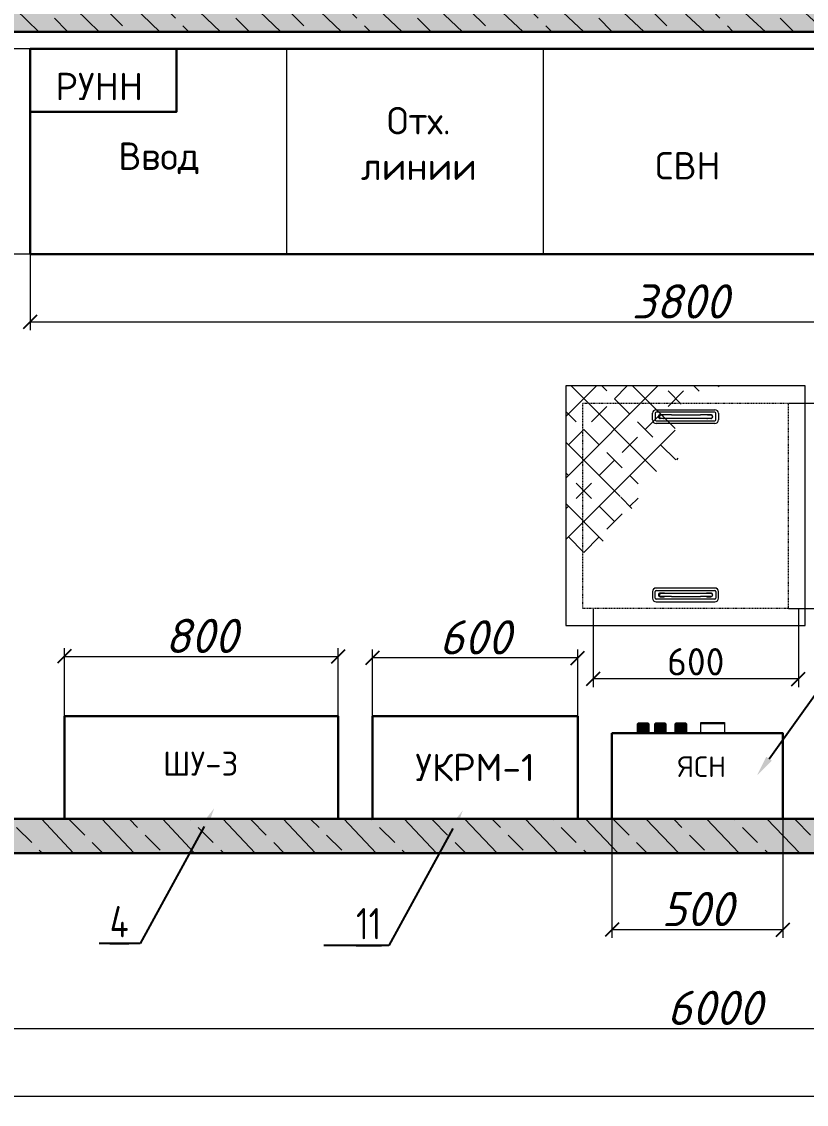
# Model space of a CAD drawing. Header units: millimetres. Extents: x 18305 to 53696, y 2146 to 15344.
# Drawn here: x 28818 to 31111, y 8866 to 12030 of the extents above; entities that cross this region are included whole.
import ezdxf
from ezdxf import colors
from ezdxf.entities.mleader import LeaderData, LeaderLine
from ezdxf.enums import TextEntityAlignment as Align
from ezdxf.math import Vec2, Vec3

# ---------------------------------------------------------------- set-up
doc = ezdxf.new("R2010")
doc.units = ezdxf.units.MM
doc.set_wipeout_variables(frame=1)
for name, pattern in [('A_HIDDEN1', [0.333334, 0.166667, -0.166667]), ('DASHDOT2', [0.5, 0.25, -0.125, 0, -0.125]), ('Сплошная', [0])]:
    doc.linetypes.add(name, pattern=pattern)
doc.layers.add('НОЛЬ', color=7, linetype='Continuous')
doc.layers.add('Основная', color=7, linetype='Continuous', lineweight=15)
doc.layers.add('Размеры', color=174, linetype='Continuous', lineweight=9)
doc.styles.get("Standard").update_dxf_attribs({"font": 'cs_gost2304a.shx'})
doc.styles.add('ГОСТ-100', font='isocpeur.ttf', dxfattribs={"height": 100})
doc.styles.add('ГОСТ-60', font='isocpeur.ttf', dxfattribs={"height": 60})
doc.styles.add('ГОСТ-70', font='isocpeur.ttf', dxfattribs={"height": 70})
doc.styles.add('ГОСТ-80', font='isocpeur.ttf', dxfattribs={"height": 80})
doc.styles.add('ИСО курсив', font='isocpeui.ttf')
doc.dimstyles.new('ГОСТ-80', dxfattribs={"dimtxt": 80, "dimasz": 40, "dimexe": 24, "dimexo": 1, "dimgap": 10, "dimtad": 1, "dimdec": 0, "dimtxsty": 'ГОСТ-80', "dimblk": 'OBLIQUE', "dimcen": 2.5, "dimclrd": 251, "dimclre": 251, "dimclrt": 251, "dimadec": 0, "dimazin": 0, "dimtfac": 1, "dimtdec": 0, "dimtmove": 0, "dimatfit": 3, "dimfxl": 250, "dimlwd": 9, "dimlwe": 9, "dimarcsym": 2})

# ---------------------------------------------------------------- blocks, each defined once
blk = doc.blocks.new('*U887')
at = {"lineweight": 18}
h = blk.add_hatch(dxfattribs=at)
h.set_pattern_fill('ANSI33', scale=500)
h.set_pattern_definition([(45, (-270421877.2363863, -182955272.1720382), (-88.38834764831844, 88.38834764831844), []), (45, (-270421788.8480388, -182955272.1720382), (-88.38834764831844, 88.38834764831844), [62.5, -31.25])])
h.paths.add_polyline_path([(0, 6000), (0, 0), (2500, 0), (2500, 6000)])
h.paths.add_polyline_path([(2400, 5900), (2400, 100), (100, 100), (100, 5900)], flags=16)
h = blk.add_hatch(dxfattribs=at)
h.set_pattern_fill('AR-CONC', scale=30)
h.set_pattern_definition([(49.99999999999999, (-270421877.2363863, -182955272.1720382), (215.178054780226, -18.82564049477853), [22.5, -247.5]), (355, (-270421877.2363863, -182955272.1720382), (-41.6254000839, 225.6576401100035), [18, -198]), (100.45144446, (-270421859.304882, -182955273.7408414), (173.5526540181336, 206.8319972905888), [19.12205759999996, -210.3426335999997]), (46.18420000000001, (-270421877.2363863, -182955212.1720382), (320.1723992014717, -49.65578423792296), [33.75, -371.25]), (96.63563549, (-270421850.5553628, -182955216.3100303), (280.3985837022685, 292.2355802323651), [28.6831026, -315.5141279999999]), (351.1841639899999, (-270421877.2363863, -182955212.1720382), (280.3985835164319, 292.2355800809971), [27, -297.0000003]), (21, (-270421847.2363863, -182955227.1720382), (179.0721156355385, -120.7856671996016), [22.5, -247.5]), (326.0000000000001, (-270421847.2363863, -182955227.1720382), (72.99459957647451, 217.5450135140559), [18, -198]), (71.45144474, (-270421832.3137101, -182955237.2375104), (252.0667130189913, 96.75934584190615), [19.122057, -210.3426336]), (37.50000000000001, (-270421877.2363863, -182955272.1720382), (3.647956595187201, 99.86815614939344), [0, -195.6, 0, -201, 0, -198.75]), (7.499999999999999, (-270421877.2363863, -182955272.1720382), (78.92086123264458, 118.3235135647081), [0, -114.6, 0, -191.1, 0, -75.75]), (327.5, (-270421944.1363863, -182955272.1720382), (160.1467308517227, -6.766461520313927), [0, -75, 0, -234, 0, -310.5]), (317.5, (-270421974.1363863, -182955272.1720382), (174.9558508027159, 30.03149469969532), [0, -97.5, 0, -155.4, 0, -220.5])])
h.paths.add_polyline_path([(1.13686837721616e-13, 6000), (0, 9.094947017729282e-13), (2500, -9.094947017729282e-13), (2500, 6000)])
h.paths.add_polyline_path([(2400, 5900), (2400, 100), (100, 100), (100, 5900)], flags=16)
at = {"color": 7, "lineweight": 30}
for points in [[(0, 6000), (2500, 6000), (2500, 0), (0, 0)], [(100, 5900), (2400, 5900), (2400, 100), (100, 100)]]:
    blk.add_lwpolyline(points, close=True, dxfattribs=at)
blk = doc.blocks.new('_OBLIQUE')
at = {"color": 0, "linetype": 'ByBlock'}
blk.add_line((-0.5, -0.5), (0.5, 0.5), dxfattribs=at)
blk = doc.blocks.new('*D2002')
at = {"color": 251, "linetype": 'Сплошная', "lineweight": 9, "transparency": 16777216}
for p, q in [((27842.78248774013, 9599.031825515092), (27842.78248774013, 9063.774502863813)), ((33842.78248774013, 9599.031825515092), (33842.78248774013, 9063.774502863813))]:
    blk.add_line(p, q, dxfattribs=at)
at = {"color": 251, "linetype": 'Continuous', "lineweight": 9, "transparency": 16777216}
blk.add_line((27842.78248774013, 9087.774502863813), (33842.78248774013, 9087.774502863813), dxfattribs=at)
at = {"layer": 'Defpoints', "color": 0, "transparency": 16777216}
for p in [(27842.78248774013, 9600.031825515092), (33842.78248774013, 9600.031825515092), (33842.78248774013, 9087.774502863813)]:
    blk.add_point(p, dxfattribs=at)
at = {"color": 251, "lineweight": 9, "transparency": 16777216, "xscale": 40, "yscale": 40, "zscale": 40, "rotation": 180}
blk.add_blockref('_OBLIQUE', (27842.78248774013, 9087.774502863813), dxfattribs=at)
at = {"color": 251, "lineweight": 9, "transparency": 16777216, "xscale": 40, "yscale": 40, "zscale": 40}
blk.add_blockref('_OBLIQUE', (33842.78248774013, 9087.774502863813), dxfattribs=at)
at = {"color": 7, "lineweight": 40, "transparency": 16777216, "insert": (30842.78248774013, 9147.774502863813), "char_height": 100, "attachment_point": 5, "style": 'ИСО курсив'}
blk.add_mtext('6000', dxfattribs=at)
blk = doc.blocks.new('A$C196e052b')
at = {"color": 252, "lineweight": 18}
blk.add_wipeout([(-400.0000000029106, 799.9999999999998), (-400.0000000029104, 99.99999999999966), (300.0000000000002, 99.99999999999976), (299.9999999999999, 799.9999999999999)], dxfattribs=at)
at = {"lineweight": 13, "ltscale": 2, "transparency": 33554687}
h = blk.add_hatch(dxfattribs=at)
h.set_pattern_fill('ANSI33', color=252, scale=20, angle=90)
h.set_pattern_definition([(135, (-1071955.989897668, -699230.8765057246), (-89.80256121069155, -89.80256121069154), []), (135, (-1071955.989897668, -699141.0739057581), (-89.80256121069155, -89.80256121069154), [63.50000000000002, -31.75000000000001])])
edge = h.paths.add_edge_path()
edge.add_spline(control_points=[(-400, 328.6136316210032), (-381.4811837077141, 222.0423559178598), (-86.93459724960849, 561.0194829106331), (-261.5274742245674, 461.8881329782307), (-250.1235035657883, 471.7240742268041), (-7.720676155295223, 641.090294778347), (-68.65601353859529, 558.5043798824772)], knot_values=[0, 0, 0, 0, 147.1957490608899, 240.430400332696, 284.5336143072386, 347.4544513214497, 347.4544513214497, 347.4544513214497, 347.4544513214497], degree=3, periodic=0)
edge.add_spline(control_points=[(-68.65601353859529, 558.5043798824772), (-83.88816663110629, 692.3374128341675), (-113.837870657444, 780.9436060786247), (63.87716839229688, 800)], knot_values=[347.4544513214497, 347.4544513214497, 347.4544513214497, 347.4544513214497, 519.254660040759, 519.254660040759, 519.254660040759, 519.254660040759], degree=3, periodic=0)
edge.add_line((63.87716839229688, 800), (-400, 800))
edge.add_line((-400, 800), (-400, 328.6136316210032))
h = blk.add_hatch(dxfattribs=at)
h.set_pattern_fill('ANSI33', color=252, scale=20, angle=180)
h.set_pattern_definition([(225, (-1071955.989897668, -699230.8765057246), (89.80256121069154, -89.80256121069155), []), (225, (-1072045.792497635, -699230.8765057246), (89.80256121069154, -89.80256121069155), [63.50000000000002, -31.75000000000001])])
edge = h.paths.add_edge_path()
edge.add_spline(control_points=[(-400, 328.6136316210032), (-381.4811837077141, 222.0423559178598), (-86.93459724960849, 561.0194829106331), (-261.5274742245674, 461.8881329782307), (-250.1235035657883, 471.7240742268041), (-7.720676155295223, 641.090294778347), (-68.65601353859529, 558.5043798824772)], knot_values=[0, 0, 0, 0, 147.1957490608899, 240.430400332696, 284.5336143072386, 347.4544513214497, 347.4544513214497, 347.4544513214497, 347.4544513214497], degree=3, periodic=0)
edge.add_spline(control_points=[(-68.65601353859529, 558.5043798824772), (-83.88816663110629, 692.3374128341675), (-113.837870657444, 780.9436060786247), (63.87716839229688, 800)], knot_values=[347.4544513214497, 347.4544513214497, 347.4544513214497, 347.4544513214497, 519.254660040759, 519.254660040759, 519.254660040759, 519.254660040759], degree=3, periodic=0)
edge.add_line((63.87716839229688, 800), (-400, 800))
edge.add_line((-400, 800), (-400, 328.6136316210032))
at = {"color": 252, "lineweight": 5, "ltscale": 2, "transparency": 33554687}
for p, q in [((-135.8519999996061, 730.4976490735426), (35.85199999657925, 730.4976490735426)), ((-146.2323484137887, 700.8133006691351), (-146.2323484137887, 720.1173006891622)), ((-138.8999999776715, 720.1173006891622), (-138.8999999776715, 700.8133006691351)), ((35.85199999657925, 723.1653006672277), (-135.8519999996061, 723.1653006672277)), ((-135.8519999996061, 697.7653006910696), (35.85199999657925, 697.7653006910696)), ((-123.9000295415753, 715.9652711152448), (-113.9000295415753, 715.9652711152448)), ((-113.9000295415753, 704.9652711152448), (-123.9000295415753, 704.9652711152448)), ((-91.10002952965442, 715.4652711152448), (-121.1000295296544, 715.4652711152448)), ((-121.1000295296544, 705.4652711152448), (-91.10002952965442, 705.4652711152448)), ((-91.10002952965442, 715.4652711152448), (-6.100029529654421, 715.4652711152448)), ((-91.10002952965442, 705.4652711152448), (-6.100029529654421, 705.4652711152448)), ((23.89997047034558, 715.4652711152448), (-6.100029529654421, 715.4652711152448)), ((-6.100029529654421, 705.4652711152448), (23.89997047034558, 705.4652711152448)), ((13.89997047034558, 715.9652711152448), (23.89997047034558, 715.9652711152448)), ((23.89997047034558, 704.9652711152448), (13.89997047034558, 704.9652711152448)), ((38.90000000444707, 700.8133006691351), (38.90000000444707, 720.1173006891622)), ((46.23234844056424, 720.1173006891622), (46.23234844056424, 700.8133006691351)), ((35.85199999657925, 690.4329522847547), (-135.8519999996061, 690.4329522847547)), ((-146.2323484137887, 199.1866992711439), (-146.2323484137887, 179.8826992511167)), ((-138.8999999776715, 179.8826992511167), (-138.8999999776715, 199.1866992711439)), ((35.85199999657925, 209.5670477151289), (-135.8519999996061, 209.5670477151289)), ((-135.8519999996061, 202.2346992492094), (35.85199999657925, 202.2346992492094)), ((-113.9000295415753, 195.0347288250341), (-123.9000295415753, 195.0347288250341)), ((-121.1000295296544, 194.5347288250341), (-91.10002952965442, 194.5347288250341)), ((-91.10002952965442, 194.5347288250341), (-6.100029529654421, 194.5347288250341)), ((-6.100029529654421, 194.5347288250341), (23.89997047034558, 194.5347288250341)), ((23.89997047034558, 195.0347288250341), (13.89997047034558, 195.0347288250341)), ((38.90000000444707, 199.1866992711439), (38.90000000444707, 179.8826992511167)), ((46.23234844056424, 179.8826992511167), (46.23234844056424, 199.1866992711439)), ((35.85199999657925, 176.8346992730512), (-135.8519999996061, 176.8346992730512)), ((-135.8519999996061, 169.5023508667364), (35.85199999657925, 169.5023508667364)), ((-123.9000295415753, 184.0347288250341), (-113.9000295415753, 184.0347288250341)), ((-91.10002952965442, 184.5347288250341), (-121.1000295296544, 184.5347288250341)), ((-91.10002952965442, 184.5347288250341), (-6.100029529654421, 184.5347288250341)), ((23.89997047034558, 184.5347288250341), (-6.100029529654421, 184.5347288250341)), ((13.89997047034558, 184.0347288250341), (23.89997047034558, 184.0347288250341))]:
    blk.add_line(p, q, dxfattribs=at)
at = {"color": 252, "lineweight": 18}
blk.add_lwpolyline([(300, 800), (-400, 800), (-400, 100), (300, 100)], close=True, dxfattribs=at)
at = {"color": 252, "linetype": 'A_HIDDEN1', "lineweight": 20, "ltscale": 10}
blk.add_lwpolyline([(-350, 750), (250, 750), (250, 150), (-350, 150)], close=True, dxfattribs=at)
at = {"color": 252, "lineweight": 5, "ltscale": 2, "transparency": 33554687}
for centre, radius, start, end in [((-135.8519999996061, 720.1173006891622), 10.38034841870831, 90, 180), ((35.85199999657925, 720.1173006891622), 10.38034841872286, 0, 90), ((-135.8519999996061, 700.8133006691351), 10.38034841872286, 180, 270), ((-135.8519999996061, 720.1173006891622), 3.048000000009781, 90, 180), ((-135.8519999996061, 700.8133006691351), 3.047999999995229, 180, 270), ((-123.9000295415753, 710.4652711152448), 5.500000000000002, 90, 270), ((-121.1000295296544, 710.4652711152448), 5.000000000000002, 90, 270), ((-113.9000295415753, 710.4652711152448), 5.50000000000187, 65.38002367758496, 90), ((-113.9000295415753, 710.4652711152448), 5.500000000000002, 270, 294.619976322415), ((13.89997047034558, 710.4652711152448), 5.500000000000002, 90, 114.619976322415), ((13.89997047034558, 710.4652711152448), 5.50000000000187, 245.380023677585, 270), ((23.89997047034558, 710.4652711152448), 5.500000000000002, 270, 90), ((23.89997047034558, 710.4652711152448), 5.000000000000002, 270, 90), ((35.85199999657925, 720.1173006891622), 3.047999999995229, 0, 90), ((35.85199999657925, 700.8133006691351), 3.048000000009781, 270, 0), ((35.85199999657925, 700.8133006691351), 10.38034841870831, 270, 0), ((-135.8519999996061, 199.1866992711439), 10.38034841872286, 90, 180), ((-135.8519999996061, 199.1866992711439), 3.047999999995229, 90, 180), ((-123.9000295415753, 189.5347288250341), 5.500000000000002, 90, 270), ((-121.1000295296544, 189.5347288250341), 5.000000000000002, 90, 270), ((-113.9000295415753, 189.5347288250341), 5.500000000000002, 65.38002367758496, 90), ((13.89997047034558, 189.5347288250341), 5.50000000000187, 90, 114.619976322415), ((23.89997047034558, 189.5347288250341), 5.500000000000002, 270, 90), ((23.89997047034558, 189.5347288250341), 5.000000000000002, 270, 90), ((35.85199999657925, 199.1866992711439), 10.38034841870831, 0, 90), ((35.85199999657925, 199.1866992711439), 3.048000000009781, 0, 90), ((-135.8519999996061, 179.8826992511167), 10.38034841870831, 180, 270), ((-135.8519999996061, 179.8826992511167), 3.048000000009781, 180, 270), ((-113.9000295415753, 189.5347288250341), 5.50000000000187, 270, 294.619976322415), ((13.89997047034558, 189.5347288250341), 5.500000000000002, 245.380023677585, 270), ((35.85199999657925, 179.8826992511167), 3.047999999995229, 270, 0), ((35.85199999657925, 179.8826992511167), 10.38034841872286, 270, 0)]:
    blk.add_arc(centre, radius, start, end, dxfattribs=at)
blk = doc.blocks.new('к4у4е54е')
at = {"color": 7, "lineweight": 40}
blk.add_blockref('A$C196e052b', (3440.590660401736, 750.3810383882083), dxfattribs=at)
blk = doc.blocks.new('*D2003')
at = {"color": 251, "linetype": 'Сплошная', "lineweight": 9, "transparency": 16777216}
for p, q in [((31058.86582329024, 10914.98564963372), (31348.69606078392, 10914.98564963372)), ((31058.86582329024, 10314.98564963372), (31348.69606078392, 10314.98564963372))]:
    blk.add_line(p, q, dxfattribs=at)
at = {"color": 251, "linetype": 'Continuous', "lineweight": 9, "transparency": 16777216}
blk.add_line((31324.69606078392, 10914.98564963372), (31324.69606078392, 10314.98564963372), dxfattribs=at)
at = {"layer": 'Defpoints', "color": 0, "transparency": 16777216}
for p in [(31057.86582329024, 10914.98564963372), (31057.86582329024, 10314.98564963372), (31324.69606078392, 10314.98564963372)]:
    blk.add_point(p, dxfattribs=at)
at = {"color": 251, "lineweight": 9, "transparency": 16777216, "xscale": 40, "yscale": 40, "zscale": 40}
for p, rotation in [((31324.69606078392, 10914.98564963372), 90), ((31324.69606078392, 10314.98564963372), 270)]:
    blk.add_blockref('_OBLIQUE', p, dxfattribs=dict(at, rotation=rotation))
at = {"color": 251, "lineweight": 40, "transparency": 16777216, "insert": (31274.69606078391, 10614.98564963371), "char_height": 80, "attachment_point": 5, "rotation": 90, "style": 'ГОСТ-80'}
blk.add_mtext('600', dxfattribs=at)
blk = doc.blocks.new('*D1935')
at = {"color": 251, "linetype": 'Сплошная', "lineweight": 9, "transparency": 16777216}
for p, q in [((30487.86582329023, 10313.98564963372), (30487.86582329023, 10085.03711543386)), ((31087.86582329023, 10313.98564963372), (31087.86582329023, 10085.03711543386))]:
    blk.add_line(p, q, dxfattribs=at)
at = {"color": 251, "linetype": 'Continuous', "lineweight": 9, "transparency": 16777216}
blk.add_line((31087.86582329023, 10109.03711543386), (30487.86582329023, 10109.03711543386), dxfattribs=at)
at = {"layer": 'Defpoints', "color": 0, "transparency": 16777216}
for p in [(30487.86582329023, 10314.98564963372), (31087.86582329023, 10314.98564963372), (30487.86582329023, 10109.03711543386)]:
    blk.add_point(p, dxfattribs=at)
at = {"color": 251, "lineweight": 9, "transparency": 16777216, "xscale": 40, "yscale": 40, "zscale": 40, "rotation": 180}
blk.add_blockref('_OBLIQUE', (30487.86582329023, 10109.03711543386), dxfattribs=at)
at = {"color": 251, "lineweight": 9, "transparency": 16777216, "xscale": 40, "yscale": 40, "zscale": 40}
blk.add_blockref('_OBLIQUE', (31087.86582329023, 10109.03711543386), dxfattribs=at)
at = {"color": 251, "lineweight": 40, "transparency": 16777216, "insert": (30787.86582329023, 10159.03711543386), "char_height": 80, "attachment_point": 5, "style": 'ГОСТ-80'}
blk.add_mtext('600', dxfattribs=at)
blk = doc.blocks.new('*D1950')
at = {"color": 251, "linetype": 'Сплошная', "lineweight": 9, "transparency": 16777216}
for p, q in [((28841.78248774015, 11950.0318255151), (28426.8365800374, 11950.03182551509)), ((28841.78248774015, 11350.0318255151), (28426.8365800374, 11350.03182551509))]:
    blk.add_line(p, q, dxfattribs=at)
at = {"color": 251, "linetype": 'Continuous', "lineweight": 9, "transparency": 16777216}
blk.add_line((28450.8365800374, 11950.03182551509), (28450.8365800374, 11350.03182551509), dxfattribs=at)
at = {"layer": 'Defpoints', "color": 0, "transparency": 16777216}
for p in [(28842.78248774015, 11950.0318255151), (28450.8365800374, 11350.03182551509), (28842.78248774015, 11350.0318255151)]:
    blk.add_point(p, dxfattribs=at)
at = {"color": 251, "lineweight": 9, "transparency": 16777216, "xscale": 40, "yscale": 40, "zscale": 40}
for p, rotation in [((28450.8365800374, 11950.03182551509), 90), ((28450.8365800374, 11350.03182551509), 270)]:
    blk.add_blockref('_OBLIQUE', p, dxfattribs=dict(at, rotation=rotation))
at = {"color": 7, "lineweight": 40, "transparency": 16777216, "insert": (28390.8365800374, 11650.03182551509), "char_height": 100, "attachment_point": 5, "rotation": 90, "style": 'ИСО курсив'}
blk.add_mtext('600', dxfattribs=at)
blk = doc.blocks.new('*D1951')
at = {"color": 251, "linetype": 'Сплошная', "lineweight": 9, "transparency": 16777216}
for p, q in [((28842.49299421262, 11349.03182551509), (28842.49299421262, 11128.01716401314)), ((32642.78248774013, 11349.03182551509), (32642.78248774013, 11128.01716401314))]:
    blk.add_line(p, q, dxfattribs=at)
at = {"color": 251, "linetype": 'Continuous', "lineweight": 9, "transparency": 16777216}
blk.add_line((28842.49299421262, 11152.01716401314), (32642.78248774013, 11152.01716401314), dxfattribs=at)
at = {"layer": 'Defpoints', "color": 0, "transparency": 16777216}
for p in [(28842.49299421262, 11350.03182551509), (32642.78248774013, 11350.03182551509), (32642.78248774013, 11152.01716401314)]:
    blk.add_point(p, dxfattribs=at)
at = {"color": 251, "lineweight": 9, "transparency": 16777216, "xscale": 40, "yscale": 40, "zscale": 40, "rotation": 180}
blk.add_blockref('_OBLIQUE', (28842.49299421262, 11152.01716401314), dxfattribs=at)
at = {"color": 251, "lineweight": 9, "transparency": 16777216, "xscale": 40, "yscale": 40, "zscale": 40}
blk.add_blockref('_OBLIQUE', (32642.78248774013, 11152.01716401314), dxfattribs=at)
at = {"color": 7, "lineweight": 40, "transparency": 16777216, "insert": (30742.63774097637, 11212.01716401314), "char_height": 100, "attachment_point": 5, "style": 'ИСО курсив'}
blk.add_mtext('3800', dxfattribs=at)
blk = doc.blocks.new('*D1957')
at = {"color": 251, "linetype": 'Сплошная', "lineweight": 9, "transparency": 16777216}
for p, q in [((28942.78248774014, 10001.03182551509), (28942.78248774014, 10198.66794111393)), ((29742.78248774014, 10001.03182551509), (29742.78248774014, 10198.66794111393))]:
    blk.add_line(p, q, dxfattribs=at)
at = {"color": 251, "linetype": 'Continuous', "lineweight": 9, "transparency": 16777216}
blk.add_line((28942.78248774014, 10174.66794111393), (29742.78248774014, 10174.66794111393), dxfattribs=at)
at = {"layer": 'Defpoints', "color": 0, "transparency": 16777216}
for p in [(29742.78248774014, 10174.66794111393), (28942.78248774014, 10000.03182551509), (29742.78248774014, 10000.03182551509)]:
    blk.add_point(p, dxfattribs=at)
at = {"color": 251, "lineweight": 9, "transparency": 16777216, "xscale": 40, "yscale": 40, "zscale": 40, "rotation": 180}
blk.add_blockref('_OBLIQUE', (28942.78248774014, 10174.66794111393), dxfattribs=at)
at = {"color": 251, "lineweight": 9, "transparency": 16777216, "xscale": 40, "yscale": 40, "zscale": 40}
blk.add_blockref('_OBLIQUE', (29742.78248774014, 10174.66794111393), dxfattribs=at)
at = {"color": 7, "lineweight": 40, "transparency": 16777216, "insert": (29342.78248774014, 10234.66794111393), "char_height": 100, "attachment_point": 5, "style": 'ИСО курсив'}
blk.add_mtext('800', dxfattribs=at)
blk = doc.blocks.new('*D1958')
at = {"color": 251, "linetype": 'Сплошная', "lineweight": 9, "transparency": 16777216}
for p, q in [((29842.78248774014, 10001.03182551509), (29842.78248774014, 10194.4635781126)), ((30442.78248774014, 10001.03182551509), (30442.78248774014, 10194.4635781126))]:
    blk.add_line(p, q, dxfattribs=at)
at = {"color": 251, "linetype": 'Continuous', "lineweight": 9, "transparency": 16777216}
blk.add_line((30442.78248774014, 10170.4635781126), (29842.78248774014, 10170.4635781126), dxfattribs=at)
at = {"layer": 'Defpoints', "color": 0, "transparency": 16777216}
for p in [(29842.78248774014, 10170.4635781126), (29842.78248774014, 10000.03182551509), (30442.78248774014, 10000.03182551509)]:
    blk.add_point(p, dxfattribs=at)
at = {"color": 251, "lineweight": 9, "transparency": 16777216, "xscale": 40, "yscale": 40, "zscale": 40, "rotation": 180}
blk.add_blockref('_OBLIQUE', (29842.78248774014, 10170.4635781126), dxfattribs=at)
at = {"color": 251, "lineweight": 9, "transparency": 16777216, "xscale": 40, "yscale": 40, "zscale": 40}
blk.add_blockref('_OBLIQUE', (30442.78248774014, 10170.4635781126), dxfattribs=at)
at = {"color": 7, "lineweight": 40, "transparency": 16777216, "insert": (30142.78248774014, 10230.4635781126), "char_height": 100, "attachment_point": 5, "style": 'ИСО курсив'}
blk.add_mtext('600', dxfattribs=at)
blk = doc.blocks.new('*D1959')
at = {"color": 251, "linetype": 'Сплошная', "lineweight": 9, "transparency": 16777216}
for p, q in [((30542.78248774014, 9699.031825515092), (30542.78248774014, 9352.595736600517)), ((31042.78248774014, 9699.031825515092), (31042.78248774014, 9352.595736600517))]:
    blk.add_line(p, q, dxfattribs=at)
at = {"color": 251, "linetype": 'Continuous', "lineweight": 9, "transparency": 16777216}
blk.add_line((30542.78248774014, 9376.595736600517), (31042.78248774014, 9376.595736600517), dxfattribs=at)
at = {"layer": 'Defpoints', "color": 0, "transparency": 16777216}
for p in [(30542.78248774014, 9700.031825515092), (31042.78248774014, 9700.031825515092), (31042.78248774014, 9376.595736600517)]:
    blk.add_point(p, dxfattribs=at)
at = {"color": 251, "lineweight": 9, "transparency": 16777216, "xscale": 40, "yscale": 40, "zscale": 40, "rotation": 180}
blk.add_blockref('_OBLIQUE', (30542.78248774014, 9376.595736600517), dxfattribs=at)
at = {"color": 251, "lineweight": 9, "transparency": 16777216, "xscale": 40, "yscale": 40, "zscale": 40}
blk.add_blockref('_OBLIQUE', (31042.78248774014, 9376.595736600517), dxfattribs=at)
at = {"color": 7, "lineweight": 40, "transparency": 16777216, "insert": (30792.78248774014, 9436.595736600517), "char_height": 100, "attachment_point": 5, "style": 'ИСО курсив'}
blk.add_mtext('500', dxfattribs=at)
blk = doc.blocks.new('*D1973')
at = {"color": 251, "linetype": 'Сплошная', "lineweight": 9, "transparency": 16777216}
for p, q in [((27842.78248774018, 9599.031825515092), (27842.78248774018, 8865.858621880237)), ((37892.78248774016, 9599.031825514336), (37892.78248774016, 8865.858621880237))]:
    blk.add_line(p, q, dxfattribs=at)
at = {"color": 251, "linetype": 'Continuous', "lineweight": 9, "transparency": 16777216}
blk.add_line((27842.78248774018, 8889.858621880237), (37892.78248774016, 8889.858621880237), dxfattribs=at)
at = {"layer": 'Defpoints', "color": 0, "transparency": 16777216}
for p in [(27842.78248774018, 9600.031825515092), (37892.78248774016, 9600.031825514336), (37892.78248774016, 8889.858621880237)]:
    blk.add_point(p, dxfattribs=at)
at = {"color": 251, "lineweight": 9, "transparency": 16777216, "xscale": 40, "yscale": 40, "zscale": 40, "rotation": 180}
blk.add_blockref('_OBLIQUE', (27842.78248774018, 8889.858621880237), dxfattribs=at)
at = {"color": 251, "lineweight": 9, "transparency": 16777216, "xscale": 40, "yscale": 40, "zscale": 40}
blk.add_blockref('_OBLIQUE', (37892.78248774016, 8889.858621880237), dxfattribs=at)
at = {"color": 7, "lineweight": 40, "transparency": 16777216, "insert": (32867.78248774017, 8949.858621880237), "char_height": 100, "attachment_point": 5, "style": 'ИСО курсив'}
blk.add_mtext('10050', dxfattribs=at)

msp = doc.modelspace()

# ---------------------------------------------------------------- linework, layer by layer
at = {"color": 5, "linetype": 'ByBlock', "lineweight": 15, "ltscale": 10}
for points in [[(28842.78248774014, 11350.03182551509), (28842.78248774014, 11950.03182551509)], [(29592.78248774014, 11350.03182551509), (29592.78248774014, 11950.03182551509)], [(30342.78248774014, 11350.03182551509), (30342.78248774014, 11950.03182551509)]]:
    msp.add_lwpolyline(points, dxfattribs=at)
at = {"color": 5, "lineweight": 30}
for points in [[(32642.78248774013, 11350.03182551509), (32642.78248774013, 11950.03182551509), (28842.78248774014, 11950.03182551509), (28842.78248774014, 11350.03182551509)], [(28942.78248774014, 10000.03182551509), (29742.78248774014, 10000.03182551509), (29742.78248774014, 9700.031825515092), (28942.78248774014, 9700.031825515092)]]:
    msp.add_lwpolyline(points, close=True, dxfattribs=at)
for points in [[(29270.64914368591, 11950.03182551509), (29270.64914368591, 11766.39270120335), (28845.99579578717, 11766.39270120335)], [(29270.64914368591, 11950.03182551509), (29270.64914368591, 11766.39270120335), (28845.99579578717, 11766.39270120335)], [(29270.64914368591, 11950.03182551509), (29270.64914368591, 11766.39270120335), (28845.99579578717, 11766.39270120335)], [(30442.78248774014, 10000.03182551509), (30442.78248774014, 9700.031825515092), (29842.78248774014, 9700.031825515092), (29842.78248774014, 10000.03182551509), (30442.78248774014, 10000.03182551509)]]:
    msp.add_lwpolyline(points, dxfattribs=at)
at = {"color": 5, "linetype": 'Continuous', "lineweight": 30}
msp.add_lwpolyline([(30542.78248774014, 9950.031825515092), (31042.78248774014, 9950.031825515092), (31042.78248774014, 9700.031825515092), (30542.78248774014, 9700.031825515092)], close=True, dxfattribs=at)
at = {"layer": 'НОЛЬ', "color": 44, "linetype": 'DASHDOT2', "lineweight": 20, "ltscale": 30}
msp.add_line((38453.78987930003, 9600.031825515092), (27205.2966047712, 9600.031825515092), dxfattribs=at)
at = {"layer": 'Основная', "color": 5, "linetype": 'ByBlock', "lineweight": 0, "ltscale": 10}
for p, q in [((30619.80280959045, 9980.031825515092), (30616.80280959045, 9977.031825515092)), ((30616.80280959045, 9977.031825515092), (30616.80280959045, 9954.031825515092)), ((30651.80280959045, 9977.031825515092), (30616.80280959045, 9977.031825515092)), ((30618.00280959157, 9954.031825515092), (30618.00280959157, 9977.031825515092)), ((30619.20280959082, 9954.031825515092), (30619.20280959082, 9977.031825515092)), ((30648.80280959045, 9980.031825515092), (30619.80280959045, 9980.031825515092)), ((30620.40280959101, 9954.031825515092), (30620.40280959101, 9977.031825515092)), ((30621.6028095912, 9954.031825515092), (30621.6028095912, 9977.031825515092)), ((30622.80280959045, 9954.031825515092), (30622.80280959045, 9977.031825515092)), ((30624.00280959157, 9954.031825515092), (30624.00280959157, 9977.031825515092)), ((30625.20280959082, 9954.031825515092), (30625.20280959082, 9977.031825515092)), ((30626.40280959101, 9954.031825515092), (30626.40280959101, 9977.031825515092)), ((30627.6028095912, 9954.031825515092), (30627.6028095912, 9977.031825515092)), ((30628.80280959138, 9954.031825515092), (30628.80280959138, 9977.031825515092)), ((30630.00280959157, 9954.031825515092), (30630.00280959157, 9977.031825515092)), ((30631.20280959082, 9954.031825515092), (30631.20280959082, 9977.031825515092)), ((30632.40280959101, 9954.031825515092), (30632.40280959101, 9977.031825515092)), ((30633.6028095912, 9954.031825515092), (30633.6028095912, 9977.031825515092)), ((30634.80280959138, 9954.031825515092), (30634.80280959138, 9977.031825515092)), ((30636.00280959157, 9954.031825515092), (30636.00280959157, 9977.031825515092)), ((30637.20280959082, 9954.031825515092), (30637.20280959082, 9977.031825515092)), ((30638.40280959194, 9954.031825515092), (30638.40280959194, 9977.031825515092)), ((30639.6028095912, 9954.031825515092), (30639.6028095912, 9977.031825515092)), ((30640.80280959138, 9954.031825515092), (30640.80280959138, 9977.031825515092)), ((30642.00280959157, 9954.031825515092), (30642.00280959157, 9977.031825515092)), ((30643.20280959082, 9954.031825515092), (30643.20280959082, 9977.031825515092)), ((30644.40280959194, 9954.031825515092), (30644.40280959194, 9977.031825515092)), ((30645.6028095912, 9954.031825515092), (30645.6028095912, 9977.031825515092)), ((30646.80280959138, 9954.031825515092), (30646.80280959138, 9977.031825515092)), ((30648.00280959157, 9954.031825515092), (30648.00280959157, 9977.031825515092)), ((30648.80280959045, 9980.031825515092), (30651.80280959045, 9977.031825515092)), ((30649.20280959082, 9954.031825515092), (30649.20280959082, 9977.031825515092)), ((30650.40280959194, 9954.031825515092), (30650.40280959194, 9977.031825515092)), ((30651.80280959045, 9954.031825515092), (30651.80280959045, 9977.031825515092)), ((30669.80280959045, 9980.031825515092), (30666.80280959045, 9977.031825515092)), ((30666.80280959045, 9977.031825515092), (30666.80280959045, 9954.031825515092)), ((30701.80280959045, 9977.031825515092), (30666.80280959045, 9977.031825515092)), ((30668.00280959157, 9954.031825515092), (30668.00280959157, 9977.031825515092)), ((30669.20280959082, 9954.031825515092), (30669.20280959082, 9977.031825515092)), ((30698.80280959045, 9980.031825515092), (30669.80280959045, 9980.031825515092)), ((30670.40280959101, 9954.031825515092), (30670.40280959101, 9977.031825515092)), ((30671.6028095912, 9954.031825515092), (30671.6028095912, 9977.031825515092)), ((30672.80280959045, 9954.031825515092), (30672.80280959045, 9977.031825515092)), ((30674.00280959157, 9954.031825515092), (30674.00280959157, 9977.031825515092)), ((30675.20280959082, 9954.031825515092), (30675.20280959082, 9977.031825515092)), ((30676.40280959101, 9954.031825515092), (30676.40280959101, 9977.031825515092)), ((30677.6028095912, 9954.031825515092), (30677.6028095912, 9977.031825515092)), ((30678.80280959138, 9954.031825515092), (30678.80280959138, 9977.031825515092)), ((30680.00280959157, 9954.031825515092), (30680.00280959157, 9977.031825515092)), ((30681.20280959082, 9954.031825515092), (30681.20280959082, 9977.031825515092)), ((30682.40280959101, 9954.031825515092), (30682.40280959101, 9977.031825515092)), ((30683.6028095912, 9954.031825515092), (30683.6028095912, 9977.031825515092)), ((30684.80280959138, 9954.031825515092), (30684.80280959138, 9977.031825515092)), ((30686.00280959157, 9954.031825515092), (30686.00280959157, 9977.031825515092)), ((30687.20280959082, 9954.031825515092), (30687.20280959082, 9977.031825515092)), ((30688.40280959194, 9954.031825515092), (30688.40280959194, 9977.031825515092)), ((30689.6028095912, 9954.031825515092), (30689.6028095912, 9977.031825515092)), ((30690.80280959138, 9954.031825515092), (30690.80280959138, 9977.031825515092)), ((30692.00280959157, 9954.031825515092), (30692.00280959157, 9977.031825515092)), ((30693.20280959082, 9954.031825515092), (30693.20280959082, 9977.031825515092)), ((30694.40280959194, 9954.031825515092), (30694.40280959194, 9977.031825515092)), ((30695.6028095912, 9954.031825515092), (30695.6028095912, 9977.031825515092)), ((30696.80280959138, 9954.031825515092), (30696.80280959138, 9977.031825515092)), ((30698.00280959157, 9954.031825515092), (30698.00280959157, 9977.031825515092)), ((30698.80280959045, 9980.031825515092), (30701.80280959045, 9977.031825515092)), ((30699.20280959082, 9954.031825515092), (30699.20280959082, 9977.031825515092)), ((30700.40280959194, 9954.031825515092), (30700.40280959194, 9977.031825515092)), ((30701.80280959045, 9954.031825515092), (30701.80280959045, 9977.031825515092)), ((30729.80280959045, 9980.031825515092), (30726.80280959045, 9977.031825515092)), ((30726.80280959045, 9977.031825515092), (30726.80280959045, 9954.031825515092)), ((30761.80280959045, 9977.031825515092), (30726.80280959045, 9977.031825515092)), ((30728.00280959157, 9954.031825515092), (30728.00280959157, 9977.031825515092)), ((30729.20280959082, 9954.031825515092), (30729.20280959082, 9977.031825515092)), ((30758.80280959045, 9980.031825515092), (30729.80280959045, 9980.031825515092)), ((30730.40280959101, 9954.031825515092), (30730.40280959101, 9977.031825515092)), ((30731.6028095912, 9954.031825515092), (30731.6028095912, 9977.031825515092)), ((30732.80280959045, 9954.031825515092), (30732.80280959045, 9977.031825515092)), ((30734.00280959157, 9954.031825515092), (30734.00280959157, 9977.031825515092)), ((30735.20280959082, 9954.031825515092), (30735.20280959082, 9977.031825515092)), ((30736.40280959101, 9954.031825515092), (30736.40280959101, 9977.031825515092)), ((30737.6028095912, 9954.031825515092), (30737.6028095912, 9977.031825515092)), ((30738.80280959138, 9954.031825515092), (30738.80280959138, 9977.031825515092)), ((30740.00280959157, 9954.031825515092), (30740.00280959157, 9977.031825515092)), ((30741.20280959082, 9954.031825515092), (30741.20280959082, 9977.031825515092)), ((30742.40280959101, 9954.031825515092), (30742.40280959101, 9977.031825515092)), ((30743.6028095912, 9954.031825515092), (30743.6028095912, 9977.031825515092)), ((30744.80280959138, 9954.031825515092), (30744.80280959138, 9977.031825515092)), ((30746.00280959157, 9954.031825515092), (30746.00280959157, 9977.031825515092)), ((30747.20280959082, 9954.031825515092), (30747.20280959082, 9977.031825515092)), ((30748.40280959194, 9954.031825515092), (30748.40280959194, 9977.031825515092)), ((30749.6028095912, 9954.031825515092), (30749.6028095912, 9977.031825515092)), ((30750.80280959138, 9954.031825515092), (30750.80280959138, 9977.031825515092)), ((30752.00280959157, 9954.031825515092), (30752.00280959157, 9977.031825515092)), ((30753.20280959082, 9954.031825515092), (30753.20280959082, 9977.031825515092)), ((30754.40280959194, 9954.031825515092), (30754.40280959194, 9977.031825515092)), ((30755.6028095912, 9954.031825515092), (30755.6028095912, 9977.031825515092)), ((30756.80280959138, 9954.031825515092), (30756.80280959138, 9977.031825515092)), ((30758.00280959157, 9954.031825515092), (30758.00280959157, 9977.031825515092)), ((30758.80280959045, 9980.031825515092), (30761.80280959045, 9977.031825515092)), ((30759.20280959082, 9954.031825515092), (30759.20280959082, 9977.031825515092)), ((30760.40280959194, 9954.031825515092), (30760.40280959194, 9977.031825515092)), ((30761.80280959045, 9954.031825515092), (30761.80280959045, 9977.031825515092)), ((30802.52698914891, 9950.031825515092), (30802.52698914891, 9982.031825515092)), ((30802.52698914891, 9982.031825515092), (30872.04659557433, 9982.031825515092)), ((30872.04659557433, 9977.531825515092), (30802.52698914891, 9977.531825515092)), ((30872.04659557433, 9982.031825515092), (30872.04659557433, 9950.031825515092)), ((30651.80280959045, 9954.031825515092), (30616.80280959045, 9954.031825515092)), ((30619.80280959045, 9954.031825515092), (30619.80280959045, 9950.031825515092)), ((30648.80280959045, 9954.031825515092), (30648.80280959045, 9950.031825515092)), ((30701.80280959045, 9954.031825515092), (30666.80280959045, 9954.031825515092)), ((30669.80280959045, 9954.031825515092), (30669.80280959045, 9950.031825515092)), ((30698.80280959045, 9954.031825515092), (30698.80280959045, 9950.031825515092)), ((30761.80280959045, 9954.031825515092), (30726.80280959045, 9954.031825515092)), ((30729.80280959045, 9954.031825515092), (30729.80280959045, 9950.031825515092)), ((30758.80280959045, 9954.031825515092), (30758.80280959045, 9950.031825515092))]:
    msp.add_line(p, q, dxfattribs=at)

# ---------------------------------------------------------------- block references
at = {"color": 7, "rotation": 90}
msp.add_blockref('*U887', (33842.78248774013, 9600.031825515092), dxfattribs=at)

# ---------------------------------------------------------------- texts
at = {"color": 5, "linetype": 'Continuous', "lineweight": 30, "style": 'ГОСТ-60'}
msp.add_text('ЯСН', height=60, dxfattribs=at).set_placement((30806.27471456541, 9852.484501380532), align=Align.MIDDLE_CENTER)
at = {"color": 5, "lineweight": 30, "char_height": 80, "attachment_point": 5, "style": 'ГОСТ-100'}
for s, width, insert in [('\\pxqc;РУНН', 1812.984121850619, (29044.50792670546, 11839.95857939523)), ('\\pxqc;Отх. линии', 230.3256385275017, (29978.55054072112, 11673.48877812413)), ('\\pxqc;Ввод', 230.3256385275017, (29218.84918277299, 11630.14768138694)), ('\\pxqc;СВН', 230.3256385275017, (30764.80975626315, 11608.43900749346)), ('\\pxqc;УКРМ-1', 1812.984121850619, (30142.78248774014, 9850.031825515092))]:
    msp.add_mtext_dynamic_manual_height_columns(s, width=width, gutter_width=500, heights=[0], dxfattribs=dict(at, insert=insert))
at = {"layer": 'Размеры', "linetype": 'ByBlock', "insert": (29230.53491548086, 9826.403850277013), "char_height": 70, "attachment_point": 7, "style": 'ГОСТ-70'}
msp.add_mtext('{\\C5;ШУ-3}', dxfattribs=at)

# ---------------------------------------------------------------- dimensions: what is measured, and where the dimension line sits
at = {"color": 7, "lineweight": 40}
dim = msp.add_linear_dim(base=(28450.8365800374, 11350.03182551509), p1=(28842.78248774014, 11950.03182551509), p2=(28842.78248774014, 11350.03182551509), angle=90, dimstyle='ГОСТ-80', override={"dimtxt": 100, "dimtxsty": 'ИСО курсив', "dimclrt": 7}, dxfattribs=at)
dim.commit()
dim.dimension.update_dxf_attribs({"geometry": '*D1950', "text_midpoint": (28390.8365800374, 11650.03182551509)})
for base, p1, p2, picture, middle in [((32642.78248774013, 11152.01716401314), (28842.49299421262, 11350.03182551509), (32642.78248774013, 11350.03182551509), '*D1951', (30742.63774097637, 11212.01716401314)), ((29742.78248774014, 10174.66794111393), (28942.78248774014, 10000.03182551509), (29742.78248774014, 10000.03182551509), '*D1957', (29342.78248774014, 10234.66794111393)), ((31042.78248774014, 9376.595736600517), (30542.78248774014, 9700.031825515092), (31042.78248774014, 9700.031825515092), '*D1959', (30792.78248774014, 9436.595736600517)), ((33842.78248774013, 9087.774502863813), (27842.78248774013, 9600.031825515092), (33842.78248774013, 9600.031825515092), '*D2002', (30842.78248774013, 9147.774502863813)), ((37892.78248774016, 8889.858621880237), (27842.78248774018, 9600.031825515092), (37892.78248774016, 9600.031825514336), '*D1973', (32867.78248774017, 8949.858621880237))]:
    dim = msp.add_linear_dim(base=base, p1=p1, p2=p2, dimstyle='ГОСТ-80', override={"dimtxt": 100, "dimtxsty": 'ИСО курсив', "dimclrt": 7}, dxfattribs=at)
    dim.commit()
    dim.dimension.update_dxf_attribs({"geometry": picture, "text_midpoint": middle})

# ---------------------------------------------------------------- leaders
ml = msp.add_multileader_mtext('Standard')
ml.set_content('{\\L6}', color=256)
ml.set_leader_properties()
ml.build(insert=Vec2(0, 0))
ml.multileader.update_dxf_attribs({"text_left_attachment_type": 5, "text_right_attachment_type": 8, "dogleg_length": 18.87419276917274, "arrow_head_size": 61.05591781089758})
ctx = ml.context
ctx.base_point, ctx.char_height, ctx.arrow_head_size, ctx.landing_gap_size, ctx.plane_origin = Vec3(31168.35260344998, 10081.0909001184), 91.58387671634637, 61.05591781089758, 30.52795890544879, Vec3(31861.11308772114, 9997.820599608123)
ctx.left_attachment, ctx.right_attachment = 5, 8
notes = []
notes.append((ctx, [(1, (1, 1, 0), (31149.4784106808, 10081.0909001184), (1, 0), 18.87419276917274, [(0, [(30966.52220462247, 9826.151383718476)], 0, [])])]))
ctx.mtext.insert, ctx.mtext.flow_direction = Vec3(31198.88056235543, 10191.6354208276), 5
ml = msp.add_multileader_mtext('Standard')
ml.set_content('\\L{\\L4}', color=256)
ml.set_leader_properties()
ml.build(insert=Vec2(0, 0))
ml.multileader.update_dxf_attribs({"text_left_attachment_type": 5, "text_right_attachment_type": 8, "dogleg_length": 18.87419276917274, "arrow_head_size": 61.05591781089758})
ctx = ml.context
ctx.base_point, ctx.char_height, ctx.arrow_head_size, ctx.landing_gap_size, ctx.plane_origin = Vec3(29044.55125617709, 9335.494563486223), 91.58387671634637, 61.05591781089758, 30.52795890544879, Vec3(29730.0167086485, 9250.859261438833)
ctx.left_attachment, ctx.right_attachment = 5, 8
notes.append((ctx, [(0, (1, 1, 0), (29163.73159963559, 9335.494563486223), (-1, 0), 18.87419276917274, [(0, [(29380.37040874067, 9731.061856626475)], 0, [])])]))
ctx.mtext.insert, ctx.mtext.flow_direction = Vec3(29075.07921508254, 9445.39521554584), 5
ml = msp.add_multileader_mtext('Standard')
ml.set_content('\\L{\\L11}', color=256)
ml.set_leader_properties()
ml.build(insert=Vec2(0, 0))
ml.multileader.update_dxf_attribs({"text_left_attachment_type": 5, "text_right_attachment_type": 8, "dogleg_length": 18.87419276917274, "arrow_head_size": 61.05591781089758})
ctx = ml.context
ctx.base_point, ctx.char_height, ctx.arrow_head_size, ctx.landing_gap_size, ctx.plane_origin = Vec3(29764.64968622331, 9329.596786205802), 91.58387671634637, 61.05591781089758, 30.52795890544879, Vec3(30456.65684417446, 9244.961484158412)
ctx.left_attachment, ctx.right_attachment = 5, 8
notes.append((ctx, [(0, (1, 1, 0), (29890.37173516155, 9329.596786205802), (-1, 0), 18.87419276917274, [(0, [(30107.01054426663, 9725.164079346054)], 0, [])])]))
ctx.mtext.insert, ctx.mtext.flow_direction = Vec3(29795.17764512876, 9439.497438265418), 5
for ctx, leaders in notes:
    for number, flags, end, landing, length, lines in leaders:
        leader = LeaderData()
        leader.index, (leader.has_last_leader_line, leader.has_dogleg_vector, leader.attachment_direction) = number, flags
        leader.last_leader_point, leader.dogleg_vector, leader.dogleg_length = Vec3(end), Vec3(landing), length
        for number, points, colour, breaks in lines:
            line = LeaderLine()
            line.index, line.vertices, line.color, line.breaks = number, Vec3.list(points), colors.encode_raw_color(colour), breaks
            leader.lines.append(line)
        ctx.leaders.append(leader)

# ---------------------------------------------------------------- next in the draw order: block references
at = {"lineweight": 20}
msp.add_blockref('к4у4е54е', (27367.27516288849, 9414.604611245508), dxfattribs=at)

# ---------------------------------------------------------------- next in the draw order: dimensions: what is measured, and where the dimension line sits
at = {"color": 7, "lineweight": 40}
dim = msp.add_linear_dim(base=(31324.69606078392, 10314.98564963372), p1=(31057.86582329023, 10914.98564963372), p2=(31057.86582329023, 10314.98564963372), angle=90, dimstyle='ГОСТ-80', dxfattribs=at)
dim.commit()
dim.dimension.update_dxf_attribs({"geometry": '*D2003', "text_midpoint": (31274.69606078391, 10614.98564963371)})
dim = msp.add_linear_dim(base=(30487.86582329023, 10109.03711543386), p1=(31087.86582329023, 10314.98564963372), p2=(30487.86582329023, 10314.98564963372), dimstyle='ГОСТ-80', dxfattribs=at)
dim.commit()
dim.dimension.update_dxf_attribs({"geometry": '*D1935', "text_midpoint": (30787.86582329023, 10159.03711543386)})
dim = msp.add_linear_dim(base=(29842.78248774014, 10170.4635781126), p1=(30442.78248774014, 10000.03182551509), p2=(29842.78248774014, 10000.03182551509), dimstyle='ГОСТ-80', override={"dimtxt": 100, "dimtxsty": 'ИСО курсив', "dimclrt": 7}, dxfattribs=at)
dim.commit()
dim.dimension.update_dxf_attribs({"geometry": '*D1958', "text_midpoint": (30142.78248774014, 10230.4635781126)})

doc.saveas('drawing.dxf')
